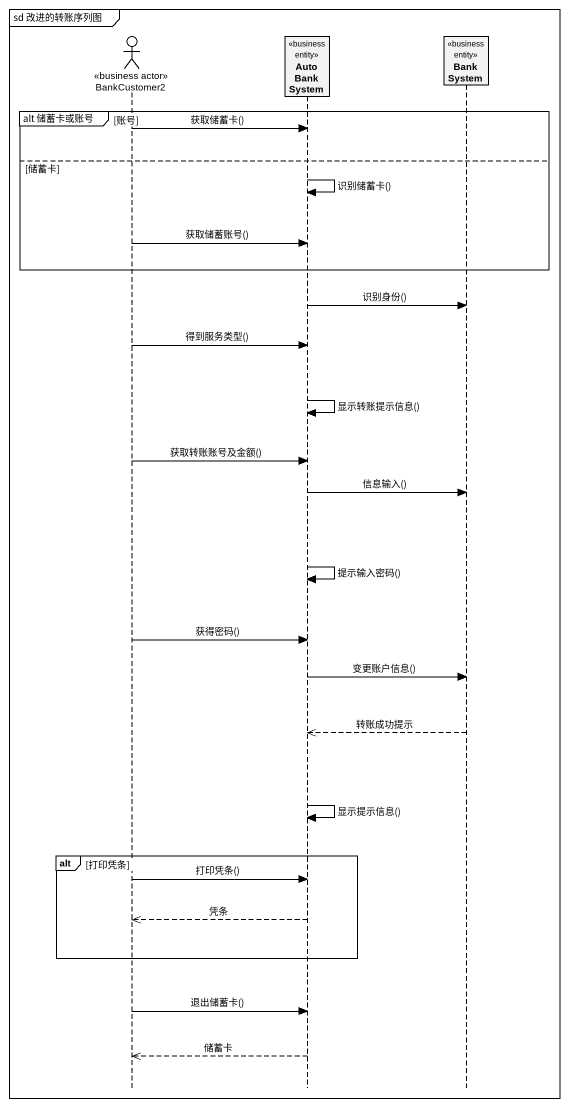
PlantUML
@startuml
mainframe sd 改进的转账序列图
hide footbox
actor BankCustomer2 <<business actor>>
participant AutoBankSystem <<business entity>>
participant BankSystem <<business entity>>

group alt 储蓄卡或账号 [账号]
  BankCustomer2 -> AutoBankSystem : 获取储蓄卡()
else 储蓄卡
  AutoBankSystem -> AutoBankSystem : 识别储蓄卡()
  BankCustomer2 -> AutoBankSystem : 获取储蓄账号()
end
AutoBankSystem -> BankSystem : 识别身份()
BankCustomer2 -> AutoBankSystem : 得到服务类型()
AutoBankSystem -> AutoBankSystem : 显示转账提示信息()
BankCustomer2 -> AutoBankSystem : 获取转账账号及金额()
AutoBankSystem -> BankSystem : 信息输入()
AutoBankSystem -> AutoBankSystem : 提示输入密码()
BankCustomer2 -> AutoBankSystem : 获得密码()
AutoBankSystem -> BankSystem : 变更账户信息()
BankSystem -->> AutoBankSystem : 转账成功提示
AutoBankSystem -> AutoBankSystem : 显示提示信息()
alt 打印凭条
  BankCustomer2 -> AutoBankSystem : 打印凭条()
  AutoBankSystem -->> BankCustomer2 : 凭条
end
BankCustomer2 -> AutoBankSystem : 退出储蓄卡()
AutoBankSystem -->> BankCustomer2 : 储蓄卡
@enduml
